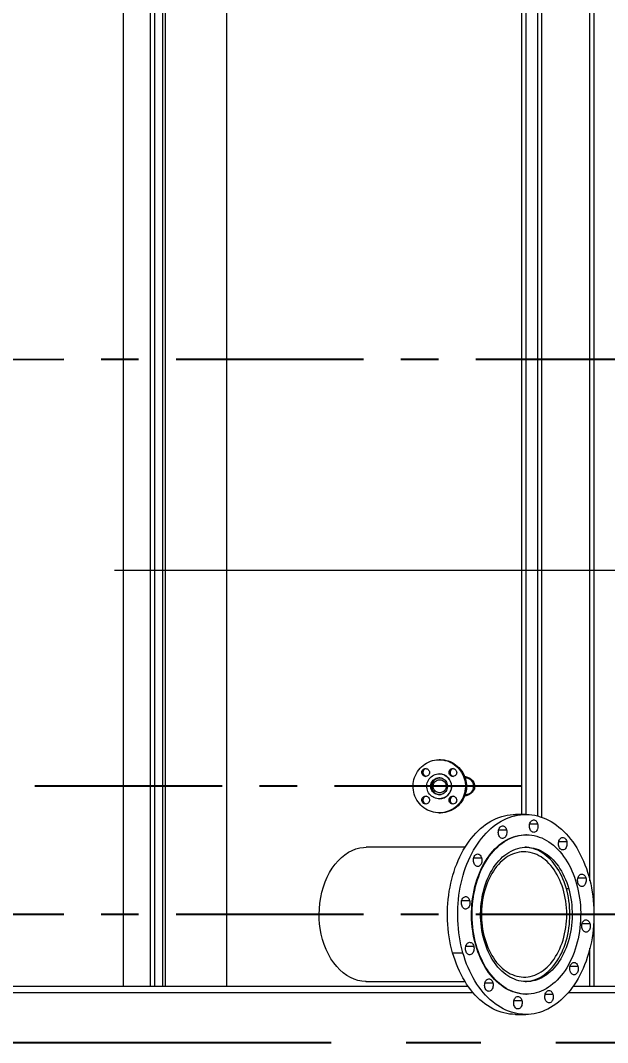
# Model space of a CAD drawing. Header units: inches. Extents: x 0 to 4731, y 0 to 1632.
# Drawn here: x 404.2 to 451.2, y 504.5 to 586.3 of the extents above; entities that cross this region are included whole.
import ezdxf

# ---------------------------------------------------------------- set-up
doc = ezdxf.new("R2010")
doc.units = ezdxf.units.IN
doc.header["$LTSCALE"] = 48
doc.header["$MEASUREMENT"] = 0
doc.linetypes.add('CENTER', pattern=[2, 1.25, -0.25, 0.25, -0.25])
doc.linetypes.add('PHANTOM2', pattern=[1.25, 0.625, -0.125, 0.125, -0.125, 0.125, -0.125])
for name, color, linetype, lineweight in [('AM_10', 7, 'CENTER', 50), ('AM_11', 92, 'PHANTOM2', 25), ('AM_7', 142, 'CENTER', 25), ('Equipment-AM_0', 7, 'Continuous', 50), ('Equipment-AM_5', 92, 'Continuous', 25), ('Equipment-AM_7', 142, 'CENTER', 25)]:
    doc.layers.add(name, color=color, linetype=linetype, lineweight=lineweight)
doc.styles.get("Standard").update_dxf_attribs({"font": 'ROMANS.SHX', "width": 0.7})
doc.dimstyles.new('VALMET_ANSI$0', dxfattribs={"dimscale": 48, "dimtxt": 0.12, "dimasz": 0.12, "dimexe": 0.1, "dimexo": 0.05, "dimgap": 0.06, "dimtad": 1, "dimtoh": 1, "dimdec": 5, "dimzin": 7, "dimdsep": 46, "dimlunit": 4, "dimtxsty": 'Standard', "dimcen": 0, "dimclrd": 256, "dimclre": 256, "dimclrt": 140, "dimadec": 0, "dimazin": 2, "dimtp": 0.1, "dimtm": 0.1, "dimtfac": 0.71, "dimtdec": 5, "dimtofl": 0, "dimtmove": 0, "dimatfit": 3, "dimfxl": 1, "dimfrac": 2, "dimtolj": 1, "dimtzin": 7, "dimlwd": -1, "dimlwe": -1, "dimarcsym": 1})

# ---------------------------------------------------------------- blocks, each defined once
blk = doc.blocks.new('*D668')
at = {"layer": 'Defpoints', "color": 0, "transparency": 16777216}
for p in [(387.33, 615.53), (554.558, 508.53), (602.928, 508.53)]:
    blk.add_point(p, dxfattribs=at)
at = {"layer": 'Equipment-AM_5', "linetype": 'ByBlock', "transparency": 16777216}
for p, q in [((389.73, 615.53), (607.728, 615.53)), ((602.928, 609.77), (602.928, 514.29)), ((556.958, 508.53), (607.728, 508.53))]:
    blk.add_line(p, q, dxfattribs=at)
at = {"layer": 'Equipment-AM_5', "transparency": 16777216}
for points in [[(601.968, 609.77), (603.888, 609.77), (602.928, 615.53)], [(601.968, 514.29), (603.888, 514.29), (602.928, 508.53)]]:
    blk.add_solid(points, dxfattribs=at)
at = {"layer": 'Equipment-AM_5', "color": 140, "transparency": 16777216, "insert": (596.619, 560.369), "char_height": 5.76, "attachment_point": 5, "rotation": 90}
blk.add_mtext('\\A1;8\'-11"', dxfattribs=at)

msp = doc.modelspace()

# ---------------------------------------------------------------- linework, layer by layer
at = {"layer": 'AM_10', "lineweight": 18}
msp.add_line((567.77473, 542.30032), (176.417052, 542.30032), dxfattribs=at)
at = {"layer": 'AM_11'}
msp.add_line((399.104193, 504.530171), (476.104193, 504.530171), dxfattribs=at)
at = {"layer": 'AM_7', "ltscale": 0.25}
msp.add_line((444.38124, 525.030171), (162.048973, 525.030171), dxfattribs=at)
at = {"layer": 'Equipment-AM_0', "lineweight": 18}
for p, q in [((412.49491, 509.030171), (412.49491, 652.530171)), ((414.64928, 509.030171), (414.64928, 652.530171)), ((414.997462, 509.030171), (414.997462, 652.530171)), ((415.632374, 509.030171), (415.632374, 652.530171)), ((415.841729, 509.030171), (415.841729, 652.530171)), ((420.773024, 509.030171), (420.773024, 652.530171)), ((444.38124, 522.780171), (444.38124, 652.530171)), ((444.721997, 522.780059), (444.721997, 652.530171)), ((445.664505, 522.652247), (445.664505, 652.530171)), ((445.987492, 522.551577), (445.987492, 652.530171)), ((449.828682, 517.471348), (449.828682, 652.530171)), ((450.169439, 509.030171), (450.169439, 652.530171)), ((437.850444, 527.155171), (437.76362, 527.155171)), ((437.76362, 526.030171), (437.752767, 526.030171)), ((437.923607, 525.687671), (437.796179, 525.687671)), ((439.879957, 525.687671), (439.840467, 525.687671)), ((437.796179, 524.372671), (437.923607, 524.372671)), ((439.840467, 524.372671), (439.879957, 524.372671)), ((437.752767, 524.030171), (437.76362, 524.030171)), ((437.76362, 522.905171), (437.850444, 522.905171)), ((444.693183, 522.780171), (443.87006, 522.780171)), ((445.010388, 522.036107), (445.640061, 522.036107)), ((442.51793, 521.553257), (443.147603, 521.553257)), ((444.738912, 521.155171), (444.693183, 521.155171)), ((439.830981, 520.155171), (431.903957, 520.155171)), ((447.333491, 520.626054), (447.963164, 520.626054)), ((440.52397, 519.306883), (441.153642, 519.306883)), ((448.864765, 517.700919), (449.494438, 517.700919)), ((448.123403, 516.839059), (447.940487, 516.839059)), ((439.562786, 515.898899), (440.192459, 515.898899)), ((449.193907, 514.044492), (449.823579, 514.044492)), ((439.891928, 512.242471), (440.5216, 512.242471)), ((440.679019, 512.338233), (440.724748, 512.338233)), ((449.828682, 509.030171), (449.828682, 512.088994)), ((438.832678, 511.715779), (439.6558, 511.715779)), ((448.232723, 510.636507), (448.862396, 510.636507)), ((431.887086, 509.405171), (439.830981, 509.405171)), ((344.354193, 509.030171), (440.078539, 509.030171)), ((441.423202, 509.317337), (442.052874, 509.317337)), ((448.484703, 509.030171), (471.104193, 509.030171)), ((399.104193, 508.530171), (440.465999, 508.530171)), ((443.746304, 507.907283), (444.375977, 507.907283)), ((444.693183, 508.405171), (444.738912, 508.405171)), ((446.238762, 508.390133), (446.868435, 508.390133)), ((448.097243, 508.530171), (476.104193, 508.530171)), ((443.87006, 506.780171), (444.693183, 506.780171))]:
    msp.add_line(p, q, dxfattribs=at)
at = {"layer": 'Equipment-AM_0', "lineweight": 18, "flags": 128}
for points in [[(436.283846, 523.527569), (436.169572, 523.65335), (436.065636, 523.788061), (435.972712, 523.930828), (435.891403, 524.080724), (435.822236, 524.236778), (435.76566, 524.397977), (435.722041, 524.563276), (435.691662, 524.731603), (435.674721, 524.901866), (435.671328, 525.072962), (435.681503, 525.24378), (435.705182, 525.413213), (435.742211, 525.580161), (435.792349, 525.743543), (435.855272, 525.902298), (435.930571, 526.055397), (436.017758, 526.201847), (436.116268, 526.340698), (436.225461, 526.47105), (436.34463, 526.592058), (436.473002, 526.702936), (436.609744, 526.802965), (436.753969, 526.891497), (436.904742, 526.967958), (437.061085, 527.031851), (437.221985, 527.082763), (437.386397, 527.120363), (437.553256, 527.144407), (437.721479, 527.15474), (437.889975, 527.151294), (438.057652, 527.134091), (438.223421, 527.103244), (438.386209, 527.058953), (438.544959, 527.001503), (438.698642, 526.931269), (438.846261, 526.848706), (438.986859, 526.754349), (439.119523, 526.648809), (439.243394, 526.532773), (439.357668, 526.406991), (439.461604, 526.27228), (439.554527, 526.129514), (439.635836, 525.979617), (439.705003, 525.823564), (439.76158, 525.662365), (439.805199, 525.497066), (439.835577, 525.328738), (439.852518, 525.158475), (439.855912, 524.987379), (439.845736, 524.816561), (439.822057, 524.647129), (439.785029, 524.48018), (439.73489, 524.316799), (439.671968, 524.158043), (439.596668, 524.004944), (439.509481, 523.858494), (439.410972, 523.719643), (439.301778, 523.589291), (439.182609, 523.468284), (439.054237, 523.357406), (438.917496, 523.257376), (438.773271, 523.168844), (438.622497, 523.092384), (438.466154, 523.02849), (438.305255, 522.977578), (438.140842, 522.939978), (437.973984, 522.915934), (437.805761, 522.905602), (437.637265, 522.909048), (437.469588, 522.92625), (437.303818, 522.957097), (437.14103, 523.001389), (436.98228, 523.058838), (436.828597, 523.129072), (436.680978, 523.211635), (436.540381, 523.305993), (436.407717, 523.411532), (436.283846, 523.527569)], [(437.850444, 527.155171), (437.976799, 527.151294), (438.144476, 527.134091), (438.310246, 527.103244), (438.473033, 527.058953), (438.631784, 527.001503), (438.785466, 526.931269), (438.933085, 526.848706), (439.073683, 526.754349), (439.206347, 526.648809), (439.330218, 526.532773), (439.444492, 526.406991), (439.548428, 526.27228), (439.641351, 526.129514), (439.72266, 525.979617), (439.791828, 525.823564), (439.848404, 525.662365), (439.892023, 525.497066), (439.922401, 525.328738), (439.939342, 525.158475), (439.942736, 524.987379), (439.93256, 524.816561), (439.908881, 524.647129), (439.871853, 524.48018), (439.821714, 524.316799), (439.758792, 524.158043), (439.683493, 524.004944), (439.596305, 523.858494), (439.497796, 523.719643), (439.388602, 523.589291), (439.269433, 523.468284), (439.141062, 523.357406), (439.00432, 523.257376), (438.860095, 523.168844), (438.709321, 523.092384), (438.552978, 523.02849), (438.392079, 522.977578), (438.227667, 522.939978), (438.060808, 522.915934), (437.892585, 522.905602), (437.850444, 522.905171)], [(436.457937, 525.914054), (436.416244, 525.966723), (436.386676, 526.027261), (436.370615, 526.092838), (436.368813, 526.160387), (436.381354, 526.226751), (436.407651, 526.288826), (436.446475, 526.343709), (436.49601, 526.388834), (436.55394, 526.422092), (436.617556, 526.441926), (436.683884, 526.44741), (436.749823, 526.438288), (436.812289, 526.414985), (436.868361, 526.378592), (436.915417, 526.330809), (436.951257, 526.273872), (436.974206, 526.210443), (436.98319, 526.143487), (436.977789, 526.076136), (436.958256, 526.011538), (436.925504, 525.952714), (436.881064, 525.902415), (436.827015, 525.862993), (436.765883, 525.83629), (436.700527, 525.823556), (436.634004, 525.825386), (436.569423, 525.841694), (436.509805, 525.871718), (436.457937, 525.914054)], [(437.056403, 524.323064), (436.978929, 524.411659), (436.912319, 524.508936), (436.857506, 524.613531), (436.815261, 524.723974), (436.786177, 524.838715), (436.770661, 524.956144), (436.768932, 525.074613), (436.781014, 525.192457), (436.806737, 525.308023), (436.84574, 525.419689), (436.897476, 525.525887), (436.961219, 525.625126), (437.036073, 525.716013), (437.120988, 525.797272), (437.214771, 525.867763), (437.316107, 525.926497), (437.423573, 525.972647), (437.535659, 526.005567), (437.650794, 526.024795), (437.76736, 526.030061), (437.883721, 526.02129), (437.998244, 525.998606), (438.109321, 525.962328), (438.215392, 525.912964), (438.31497, 525.851207), (438.406655, 525.777925), (438.489161, 525.694146), (438.56133, 525.601046), (438.622148, 525.499933), (438.670762, 525.392225), (438.70649, 525.279435), (438.728829, 525.163145), (438.737466, 525.044989), (438.732281, 524.926625), (438.713345, 524.809714), (438.680925, 524.695898), (438.635475, 524.586775), (438.577635, 524.483876), (438.508215, 524.388645), (438.42819, 524.302421), (438.338683, 524.226412), (438.240952, 524.161686), (438.136367, 524.109152), (438.026398, 524.069547), (437.912587, 524.043427), (437.796533, 524.031159), (437.679865, 524.032914), (437.56422, 524.048669), (437.451222, 524.078202), (437.342456, 524.121099), (437.239451, 524.176757), (437.143651, 524.244395), (437.056403, 524.323064)], [(438.634075, 525.914054), (438.592382, 525.966723), (438.562814, 526.027261), (438.546754, 526.092838), (438.544952, 526.160387), (438.557492, 526.226751), (438.583789, 526.288826), (438.622613, 526.343709), (438.672148, 526.388834), (438.730078, 526.422092), (438.793694, 526.441926), (438.860023, 526.44741), (438.925961, 526.438288), (438.988427, 526.414985), (439.044499, 526.378592), (439.091555, 526.330809), (439.127396, 526.273872), (439.150344, 526.210443), (439.159328, 526.143487), (439.153928, 526.076136), (439.134394, 526.011538), (439.101642, 525.952714), (439.057202, 525.902415), (439.003153, 525.862993), (438.942021, 525.83629), (438.876666, 525.823556), (438.810142, 525.825386), (438.745562, 525.841694), (438.685943, 525.871718), (438.634075, 525.914054)], [(439.788749, 525.829914), (439.852182, 525.8187), (440.033572, 525.759461), (440.20908, 525.669359), (440.335138, 525.577423), (440.451652, 525.457028), (440.536691, 525.325563), (440.571095, 525.245814), (440.596129, 525.157061), (440.60914, 525.030171)], [(437.279239, 524.549338), (437.216669, 524.622662), (437.165012, 524.704281), (437.12532, 524.792535), (437.098402, 524.885626), (437.084804, 524.98166), (437.084804, 525.078681), (437.098402, 525.174715), (437.12532, 525.267806), (437.165012, 525.35606), (437.216669, 525.437679), (437.279239, 525.511003), (437.351449, 525.574539), (437.431828, 525.626992), (437.518741, 525.667296), (437.610418, 525.694631), (437.704993, 525.708438), (437.80054, 525.708438), (437.895115, 525.694631), (437.986792, 525.667296), (438.073705, 525.626992), (438.154085, 525.574539), (438.226294, 525.511003), (438.288865, 525.437679), (438.340521, 525.35606), (438.380213, 525.267806), (438.407132, 525.174715), (438.42073, 525.078681), (438.42073, 524.98166), (438.407132, 524.885626), (438.380213, 524.792535), (438.340521, 524.704281), (438.288865, 524.622662), (438.226294, 524.549338), (438.154085, 524.485803), (438.073705, 524.433349), (437.986792, 524.393045), (437.895115, 524.365711), (437.80054, 524.351903), (437.704993, 524.351903), (437.610418, 524.365711), (437.518741, 524.393045), (437.431828, 524.433349), (437.351449, 524.485803), (437.279239, 524.549338)], [(437.279647, 525.030171), (437.286692, 525.116501), (437.307634, 525.200476), (437.341903, 525.279805), (437.388563, 525.352325), (437.446341, 525.416058), (437.513663, 525.469265), (437.58869, 525.510494), (437.669378, 525.538621), (437.753524, 525.552879), (437.838834, 525.552879), (437.92298, 525.538621), (438.003667, 525.510494), (438.078695, 525.469265), (438.146016, 525.416058), (438.203795, 525.352325), (438.250455, 525.279805), (438.284723, 525.200476), (438.305666, 525.116501), (438.31271, 525.030171), (438.305666, 524.943841), (438.284723, 524.859866), (438.250455, 524.780536), (438.203795, 524.708016), (438.146016, 524.644283), (438.078695, 524.591077), (438.003667, 524.549848), (437.92298, 524.52172), (437.838834, 524.507462), (437.753524, 524.507462), (437.669378, 524.52172), (437.58869, 524.549848), (437.513663, 524.591077), (437.446341, 524.644283), (437.388563, 524.708016), (437.341903, 524.780536), (437.307634, 524.859866), (437.286692, 524.943841), (437.279647, 525.030171)], [(437.812458, 525.707464), (437.729801, 525.694631), (437.642077, 525.668779)], [(440.60914, 525.030171), (440.594858, 524.897265), (440.573499, 524.8213), (440.545116, 524.751944), (440.489366, 524.654458), (440.425307, 524.571931), (440.285985, 524.443317), (440.136289, 524.349298), (439.926436, 524.262187), (439.784208, 524.230375)], [(436.457937, 523.704345), (436.416244, 523.757014), (436.386676, 523.817552), (436.370615, 523.883129), (436.368813, 523.950678), (436.381354, 524.017042), (436.407651, 524.079117), (436.446475, 524.134), (436.49601, 524.179125), (436.55394, 524.212383), (436.617556, 524.232217), (436.683884, 524.237702), (436.749823, 524.228579), (436.812289, 524.205276), (436.868361, 524.168883), (436.915417, 524.121101), (436.951257, 524.064164), (436.974206, 524.000734), (436.98319, 523.933779), (436.977789, 523.866427), (436.958256, 523.801829), (436.925504, 523.743006), (436.881064, 523.692706), (436.827015, 523.653284), (436.765883, 523.626581), (436.700527, 523.613847), (436.634004, 523.615677), (436.569423, 523.631985), (436.509805, 523.662009), (436.457937, 523.704345)], [(437.642076, 524.391562), (437.729801, 524.365711), (437.812458, 524.352877)], [(438.634075, 523.704345), (438.592382, 523.757014), (438.562814, 523.817552), (438.546754, 523.883129), (438.544952, 523.950678), (438.557492, 524.017042), (438.583789, 524.079117), (438.622613, 524.134), (438.672148, 524.179125), (438.730078, 524.212383), (438.793694, 524.232217), (438.860023, 524.237702), (438.925961, 524.228579), (438.988427, 524.205276), (439.044499, 524.168883), (439.091555, 524.121101), (439.127396, 524.064164), (439.150344, 524.000734), (439.159328, 523.933779), (439.153928, 523.866427), (439.134394, 523.801829), (439.101642, 523.743006), (439.057202, 523.692706), (439.003153, 523.653284), (438.942021, 523.626581), (438.876666, 523.613847), (438.810142, 523.615677), (438.745562, 523.631985), (438.685943, 523.662009), (438.634075, 523.704345)], [(438.832678, 511.715779), (438.749623, 512.02792), (438.675551, 512.34489), (438.610592, 512.666133), (438.55486, 512.991084), (438.508452, 513.319174), (438.471451, 513.649827), (438.443921, 513.982463), (438.425909, 514.316498), (438.417449, 514.651347), (438.418555, 514.986422), (438.429224, 515.321134), (438.449439, 515.654898), (438.479163, 515.987128), (438.518344, 516.31724), (438.566914, 516.644655), (438.624788, 516.9688), (438.691864, 517.289104), (438.768024, 517.605008), (438.853135, 517.915955), (438.947047, 518.221402), (439.049596, 518.520811), (439.160601, 518.813658), (439.279869, 519.099429), (439.407189, 519.377622), (439.542339, 519.64775), (439.685081, 519.909339), (439.835164, 520.161929), (439.992327, 520.405078), (440.156292, 520.638358), (440.326773, 520.861362), (440.503469, 521.073697), (440.686072, 521.274991), (440.874261, 521.464891), (441.067705, 521.643064), (441.266065, 521.809196), (441.468994, 521.962998), (441.676135, 522.104198), (441.887125, 522.23255), (442.101594, 522.347827), (442.319165, 522.449829), (442.539457, 522.538375), (442.762083, 522.613311), (442.986653, 522.674504), (443.212773, 522.721848), (443.440046, 522.75526), (443.668073, 522.774681), (443.87006, 522.780171)], [(439.6558, 511.715779), (439.572745, 512.02792), (439.498673, 512.34489), (439.433715, 512.666133), (439.377982, 512.991084), (439.331575, 513.319174), (439.294574, 513.649827), (439.267043, 513.982463), (439.249032, 514.316498), (439.240572, 514.651347), (439.241678, 514.986422), (439.252347, 515.321134), (439.272561, 515.654898), (439.302285, 515.987128), (439.341467, 516.31724), (439.390037, 516.644655), (439.447911, 516.9688), (439.514987, 517.289104), (439.591147, 517.605008), (439.676258, 517.915955), (439.77017, 518.221402), (439.872718, 518.520811), (439.983724, 518.813658), (440.102992, 519.099429), (440.230312, 519.377622), (440.365461, 519.64775), (440.508203, 519.909339), (440.658287, 520.161929), (440.81545, 520.405078), (440.979415, 520.638358), (441.149895, 520.861362), (441.326592, 521.073697), (441.509195, 521.274991), (441.697383, 521.464891), (441.890828, 521.643064), (442.089188, 521.809196), (442.292117, 521.962998), (442.499258, 522.104198), (442.710248, 522.23255), (442.924716, 522.347827), (443.142288, 522.449829), (443.36258, 522.538375), (443.585206, 522.613311), (443.809776, 522.674504), (444.035896, 522.721848), (444.263169, 522.75526), (444.491196, 522.774681), (444.719578, 522.780077), (444.947913, 522.771438), (445.175802, 522.74878), (445.402844, 522.712142), (445.628641, 522.661589), (445.852796, 522.597209), (446.074918, 522.519115), (446.294615, 522.427445), (446.511503, 522.322359), (446.725201, 522.204041), (446.935334, 522.072699), (447.141534, 521.928564), (447.343438, 521.771888), (447.540693, 521.602946), (447.732952, 521.422034), (447.919879, 521.229471), (448.101145, 521.025593), (448.276432, 520.810758), (448.445433, 520.585344), (448.607851, 520.349746), (448.763402, 520.104377), (448.911812, 519.849667), (449.052821, 519.586064), (449.186182, 519.314029), (449.31166, 519.034041), (449.429037, 518.74659), (449.538104, 518.45218), (449.638673, 518.151328), (449.730565, 517.844563)], [(442.51793, 521.170208), (442.500043, 521.25332), (442.492265, 521.339725), (442.494833, 521.4268), (442.507669, 521.511897), (442.530383, 521.592432), (442.562284, 521.665957), (442.602404, 521.730238), (442.649524, 521.783322), (442.702211, 521.823597), (442.758866, 521.849838), (442.817765, 521.861248), (442.877121, 521.857481), (442.935128, 521.838651), (442.990026, 521.80533), (443.040145, 521.75853), (443.083964, 521.699674), (443.120149, 521.630549), (443.147603, 521.553257)], [(445.010388, 521.653058), (444.992501, 521.73617), (444.984723, 521.822575), (444.987291, 521.90965), (445.000126, 521.994747), (445.02284, 522.075282), (445.054742, 522.148807), (445.094862, 522.213088), (445.141982, 522.266172), (445.194669, 522.306447), (445.251323, 522.332688), (445.310223, 522.344098), (445.369578, 522.340331), (445.427586, 522.321501), (445.482484, 522.28818), (445.532603, 522.24138), (445.576421, 522.182524), (445.612607, 522.113399), (445.640061, 522.036107)], [(445.640061, 522.036107), (445.657949, 521.952996), (445.665727, 521.86659), (445.663159, 521.779516), (445.650323, 521.694419), (445.627609, 521.613884), (445.595707, 521.540359), (445.555587, 521.476078), (445.508467, 521.422993), (445.45578, 521.382719), (445.399126, 521.356478), (445.340226, 521.345067), (445.280871, 521.348835), (445.222863, 521.367665), (445.167965, 521.400986), (445.117846, 521.447786), (445.074028, 521.506642), (445.037842, 521.575766), (445.010388, 521.653058)], [(440.679019, 512.338233), (440.605408, 512.616937), (440.540783, 512.900396), (440.485286, 513.187987), (440.439039, 513.479078), (440.402143, 513.773029), (440.37468, 514.069195), (440.35671, 514.366923), (440.348272, 514.665559), (440.349386, 514.964447), (440.360048, 515.262931), (440.380236, 515.560353), (440.409904, 515.85606), (440.448987, 516.149402), (440.497401, 516.439734), (440.555037, 516.726418), (440.62177, 517.008824), (440.697453, 517.28633), (440.78192, 517.558328), (440.874984, 517.824219), (440.976442, 518.083418), (441.086069, 518.335356), (441.203626, 518.579479), (441.328854, 518.81525), (441.461477, 519.042151), (441.601205, 519.259683), (441.747729, 519.467369), (441.900727, 519.664751), (442.059865, 519.851396), (442.224791, 520.026892), (442.395142, 520.190856), (442.570546, 520.342926), (442.750615, 520.482767), (442.934955, 520.610073), (443.12316, 520.724564), (443.314816, 520.825987), (443.509502, 520.914121), (443.706789, 520.988771), (443.906246, 521.049773), (444.107432, 521.096992), (444.309905, 521.130327), (444.513221, 521.149702), (444.693183, 521.155171)], [(440.724748, 512.338233), (440.651137, 512.616937), (440.586512, 512.900396), (440.531015, 513.187987), (440.484768, 513.479078), (440.447872, 513.773029), (440.420409, 514.069195), (440.402439, 514.366923), (440.394002, 514.665559), (440.395115, 514.964447), (440.405777, 515.262931), (440.425965, 515.560353), (440.455633, 515.85606), (440.494716, 516.149402), (440.54313, 516.439734), (440.600766, 516.726418), (440.667499, 517.008824), (440.743182, 517.28633), (440.827649, 517.558328), (440.920713, 517.824219), (441.022171, 518.083418), (441.131798, 518.335356), (441.249355, 518.579479), (441.374583, 518.81525), (441.507206, 519.042151), (441.646934, 519.259683), (441.793458, 519.467369), (441.946456, 519.664751), (442.105594, 519.851396), (442.27052, 520.026892), (442.440871, 520.190856), (442.616275, 520.342926), (442.796345, 520.482767), (442.980684, 520.610073), (443.168889, 520.724564), (443.360545, 520.825987), (443.555231, 520.914121), (443.752519, 520.988771), (443.951975, 521.049773), (444.153161, 521.096992), (444.355634, 521.130327), (444.558951, 521.149702), (444.762662, 521.155075), (444.966322, 521.146436), (445.169481, 521.123801), (445.371695, 521.087222), (445.572517, 521.036779), (445.771506, 520.972583), (445.968226, 520.894774), (446.162244, 520.803524), (446.353133, 520.699033), (446.540473, 520.581531), (446.723853, 520.451277), (446.90287, 520.308556), (447.07713, 520.153683), (447.24625, 519.986998), (447.409858, 519.808867), (447.567595, 519.619681), (447.719114, 519.419858), (447.864082, 519.209835), (448.00218, 518.990075), (448.133105, 518.761061), (448.256568, 518.523296), (448.372299, 518.277302), (448.480043, 518.023622), (448.579563, 517.762811), (448.670641, 517.495444), (448.753076, 517.222108)], [(443.147603, 521.553257), (443.165491, 521.470146), (443.173269, 521.38374), (443.170701, 521.296666), (443.157865, 521.211569), (443.135151, 521.131034), (443.103249, 521.057509), (443.063129, 520.993228), (443.01601, 520.940143), (442.963322, 520.899869), (442.906668, 520.873628), (442.847768, 520.862217), (442.788413, 520.865985), (442.730405, 520.884815), (442.675508, 520.918136), (442.625388, 520.964936), (442.58157, 521.023792), (442.545384, 521.092916), (442.51793, 521.170208)], [(447.333491, 520.243005), (447.315603, 520.326116), (447.307825, 520.412522), (447.310393, 520.499596), (447.323229, 520.584693), (447.345943, 520.665228), (447.377845, 520.738753), (447.417965, 520.803034), (447.465084, 520.856119), (447.517772, 520.896393), (447.574426, 520.922634), (447.633326, 520.934045), (447.692681, 520.930277), (447.750689, 520.911447), (447.805586, 520.878126), (447.855706, 520.831326), (447.899524, 520.77247), (447.93571, 520.703346), (447.963164, 520.626054)], [(428.151889, 514.780171), (428.1657, 515.231877), (428.206714, 515.681959), (428.274302, 516.125682), (428.367837, 516.558315), (428.487214, 516.978136), (428.631569, 517.383812), (428.799118, 517.771154), (428.98808, 518.135974), (429.198021, 518.476885), (429.427664, 518.792722), (429.674338, 519.080295), (429.935371, 519.336414), (430.209953, 519.55985), (430.496705, 519.75008), (430.792431, 519.90527), (431.093936, 520.023584), (431.399885, 520.104094), (431.709287, 520.147057), (431.903823, 520.1503)], [(441.35442, 512.721282), (441.28768, 512.9754), (441.229798, 513.23415), (441.180925, 513.496869), (441.141184, 513.762883), (441.110679, 514.031507), (441.089488, 514.302054), (441.077665, 514.573827), (441.07524, 514.846131), (441.082219, 515.118265), (441.098586, 515.389531), (441.124297, 515.659233), (441.159286, 515.926679), (441.203465, 516.191181), (441.256719, 516.452062), (441.318911, 516.70865), (441.389883, 516.960288), (441.469452, 517.20633), (441.557413, 517.446144), (441.653541, 517.679115), (441.75759, 517.904644), (441.869291, 518.122152), (441.988358, 518.331082), (442.114487, 518.530897), (442.247352, 518.721083), (442.386612, 518.901153), (442.531912, 519.070645), (442.682876, 519.229123), (442.839118, 519.376181), (443.000238, 519.511441), (443.16582, 519.634555), (443.33544, 519.745209), (443.508663, 519.843117), (443.685044, 519.928029), (443.86413, 519.999726), (444.045462, 520.058025), (444.228574, 520.102776), (444.412996, 520.133864), (444.598255, 520.151209), (444.783874, 520.154766), (444.969379, 520.144527), (445.154291, 520.120518), (445.338138, 520.0828), (445.520446, 520.03147), (445.700748, 519.96666), (445.878581, 519.888537), (446.053488, 519.797301), (446.225021, 519.693185), (446.392739, 519.576458), (446.556212, 519.447419), (446.71502, 519.306399), (446.868755, 519.153761), (447.017023, 518.989896), (447.159443, 518.815224), (447.295649, 518.630194), (447.425292, 518.435282), (447.54804, 518.230986), (447.663576, 518.017833), (447.771605, 517.796368), (447.871849, 517.567161), (447.964051, 517.3308), (448.047974, 517.087892), (448.123403, 516.839059)], [(448.219943, 514.780171), (448.215241, 515.05241), (448.201145, 515.32395), (448.177692, 515.594095), (448.144942, 515.86215), (448.102979, 516.127428), (448.051912, 516.389247), (447.99187, 516.646936), (447.923009, 516.899833), (447.845504, 517.147289), (447.759556, 517.388669), (447.665384, 517.623352), (447.56323, 517.850737), (447.453356, 518.07024), (447.336046, 518.281298), (447.211598, 518.483368), (447.080334, 518.675932), (446.94259, 518.858496), (446.79872, 519.03059), (446.649092, 519.191774), (446.494092, 519.341634), (446.334117, 519.479784), (446.169577, 519.60587), (446.000895, 519.719569), (445.828504, 519.820588), (445.652846, 519.908669), (445.474373, 519.983585), (445.293543, 520.045144), (445.110819, 520.093188), (444.926671, 520.127593), (444.741571, 520.148272), (444.647454, 520.153496)], [(447.963164, 520.626054), (447.981051, 520.542942), (447.988829, 520.456537), (447.986261, 520.369462), (447.973425, 520.284365), (447.950711, 520.20383), (447.91881, 520.130306), (447.87869, 520.066024), (447.83157, 520.01294), (447.778883, 519.972665), (447.722228, 519.946424), (447.663329, 519.935014), (447.603973, 519.938781), (447.545966, 519.957611), (447.491068, 519.990932), (447.440949, 520.037732), (447.39713, 520.096588), (447.360945, 520.165713), (447.333491, 520.243005)], [(440.52397, 518.923834), (440.506082, 519.006946), (440.498304, 519.093351), (440.500872, 519.180426), (440.513708, 519.265523), (440.536422, 519.346057), (440.568323, 519.419582), (440.608444, 519.483864), (440.655563, 519.536948), (440.70825, 519.577223), (440.764905, 519.603464), (440.823804, 519.614874), (440.88316, 519.611107), (440.941168, 519.592277), (440.996065, 519.558955), (441.046185, 519.512156), (441.090003, 519.4533), (441.126189, 519.384175), (441.153642, 519.306883)], [(441.153642, 519.306883), (441.17153, 519.223772), (441.179308, 519.137366), (441.17674, 519.050292), (441.163904, 518.965194), (441.14119, 518.88466), (441.109289, 518.811135), (441.069168, 518.746854), (441.022049, 518.693769), (440.969361, 518.653495), (440.912707, 518.627253), (440.853808, 518.615843), (440.794452, 518.61961), (440.736444, 518.638441), (440.681547, 518.671762), (440.631427, 518.718562), (440.587609, 518.777418), (440.551423, 518.846542), (440.52397, 518.923834)], [(447.971136, 514.780171), (447.966376, 515.044575), (447.952112, 515.308243), (447.928381, 515.570438), (447.895252, 515.830432), (447.852815, 516.087497), (447.801189, 516.340919), (447.740519, 516.589991), (447.670972, 516.834019), (447.592744, 517.072322), (447.506052, 517.304237), (447.411137, 517.529117), (447.308265, 517.746334), (447.197721, 517.955285), (447.079814, 518.155386), (446.954874, 518.346079), (446.823247, 518.526834), (446.685301, 518.697146), (446.54142, 518.856541), (446.392005, 519.004575), (446.237473, 519.140834), (446.078254, 519.264939), (445.914793, 519.376544), (445.747545, 519.475338), (445.576975, 519.561047), (445.40356, 519.633429), (445.227782, 519.692286), (445.050132, 519.737451), (444.871105, 519.768799), (444.691199, 519.786243), (444.510917, 519.789734), (444.33076, 519.779263), (444.151231, 519.754858), (443.972831, 519.716588), (443.796055, 519.66456), (443.621398, 519.598917), (443.449346, 519.519844), (443.280378, 519.427561), (443.114965, 519.322324), (442.953569, 519.204428), (442.796639, 519.0742), (442.644613, 518.932005), (442.497914, 518.778237), (442.356951, 518.613326), (442.222117, 518.437731), (442.093789, 518.251942), (441.972323, 518.056477), (441.858058, 517.85188), (441.751313, 517.638722), (441.652385, 517.417596), (441.56155, 517.189119), (441.479061, 516.953928), (441.405147, 516.712679), (441.340016, 516.466043), (441.283849, 516.214708), (441.236801, 515.959375), (441.199005, 515.700756), (441.170565, 515.43957), (441.151561, 515.176547), (441.142045, 514.912419), (441.142045, 514.647922), (441.151561, 514.383794), (441.170565, 514.120771), (441.199005, 513.859586), (441.236801, 513.600966), (441.283849, 513.345633), (441.340016, 513.094298), (441.405147, 512.847663), (441.479061, 512.606413), (441.56155, 512.371222), (441.652385, 512.142746), (441.751313, 511.92162), (441.858058, 511.708461), (441.972323, 511.503864), (442.093789, 511.308399), (442.222117, 511.12261), (442.356951, 510.947015), (442.497914, 510.782104), (442.644613, 510.628337), (442.796639, 510.486141), (442.953569, 510.355913), (443.114965, 510.238017), (443.280378, 510.132781), (443.449346, 510.040497), (443.621398, 509.961424), (443.796055, 509.895782), (443.972831, 509.843753), (444.151231, 509.805483), (444.33076, 509.781078), (444.510917, 509.770607), (444.691199, 509.774098), (444.871105, 509.791542), (445.050132, 509.822891), (445.227782, 509.868056), (445.40356, 509.926912), (445.576975, 509.999295), (445.747545, 510.085003), (445.914793, 510.183797), (446.078254, 510.295403), (446.237473, 510.419508), (446.392005, 510.555767), (446.54142, 510.7038), (446.685301, 510.863195), (446.823247, 511.033507), (446.954874, 511.214262), (447.079814, 511.404956), (447.197721, 511.605056), (447.308265, 511.814007), (447.411137, 512.031225), (447.506052, 512.256104), (447.592744, 512.488019), (447.670972, 512.726322), (447.740519, 512.97035), (447.801189, 513.219422), (447.852815, 513.472844), (447.895252, 513.72991), (447.928381, 513.989903), (447.952112, 514.252099), (447.966376, 514.515766), (447.971136, 514.780171)], [(449.730565, 517.844563), (449.81362, 517.532421), (449.887692, 517.215451), (449.952651, 516.894209), (450.008383, 516.569257), (450.05479, 516.241168), (450.091792, 515.910515), (450.119322, 515.577879), (450.137333, 515.243843), (450.145793, 514.908995), (450.144688, 514.57392), (450.134018, 514.239207), (450.113804, 513.905443), (450.08408, 513.573214), (450.044898, 513.243102), (449.996328, 512.915686), (449.938454, 512.591542), (449.871378, 512.271237), (449.795218, 511.955334), (449.710108, 511.644386), (449.616195, 511.33894), (449.513647, 511.03953), (449.402641, 510.746683), (449.283374, 510.460913), (449.156053, 510.182719), (449.020904, 509.912591), (448.878162, 509.651003), (448.728078, 509.398413), (448.570916, 509.155264), (448.40695, 508.921983), (448.23647, 508.698979), (448.059773, 508.486644), (447.87717, 508.28535), (447.688982, 508.09545), (447.495538, 507.917278), (447.297177, 507.751145), (447.094248, 507.597343), (446.887107, 507.456143), (446.676117, 507.327791), (446.461649, 507.212514), (446.244078, 507.110513), (446.023786, 507.021966), (445.801159, 506.947031), (445.576589, 506.885837), (445.350469, 506.838493), (445.123196, 506.805081), (444.895169, 506.78566), (444.666787, 506.780264), (444.438452, 506.788903), (444.210563, 506.811561), (443.983521, 506.848199), (443.757725, 506.898752), (443.533569, 506.963132), (443.311447, 507.041226), (443.09175, 507.132896), (442.874862, 507.237983), (442.661164, 507.3563), (442.451031, 507.487642), (442.244832, 507.631778), (442.042927, 507.788454), (441.845672, 507.957396), (441.653413, 508.138307), (441.466486, 508.330871), (441.28522, 508.534749), (441.109933, 508.749583), (440.940932, 508.974997), (440.778514, 509.210595), (440.622963, 509.455965), (440.474553, 509.710674), (440.333544, 509.974278), (440.200183, 510.246312), (440.074705, 510.526301), (439.957329, 510.813752), (439.848261, 511.108161), (439.747693, 511.409013), (439.6558, 511.715779)], [(448.864765, 517.31787), (448.846877, 517.400982), (448.839099, 517.487387), (448.841667, 517.574462), (448.854503, 517.659559), (448.877217, 517.740094), (448.909119, 517.813619), (448.949239, 517.8779), (448.996358, 517.930984), (449.049046, 517.971259), (449.1057, 517.9975), (449.1646, 518.00891), (449.223955, 518.005143), (449.281963, 517.986313), (449.33686, 517.952992), (449.38698, 517.906192), (449.430798, 517.847336), (449.466984, 517.778212), (449.494438, 517.700919)], [(449.494438, 517.700919), (449.512325, 517.617808), (449.520103, 517.531402), (449.517535, 517.444328), (449.504699, 517.359231), (449.481985, 517.278696), (449.450084, 517.205171), (449.409964, 517.14089), (449.362844, 517.087805), (449.310157, 517.047531), (449.253502, 517.02129), (449.194603, 517.009879), (449.135247, 517.013647), (449.07724, 517.032477), (449.022342, 517.065798), (448.972223, 517.112598), (448.928404, 517.171454), (448.892219, 517.240578), (448.864765, 517.31787)], [(448.753076, 517.222108), (448.826686, 516.943404), (448.891311, 516.659945), (448.946808, 516.372354), (448.993056, 516.081263), (449.029951, 515.787312), (449.057414, 515.491147), (449.075384, 515.193419), (449.083822, 514.894782), (449.082708, 514.595894), (449.072046, 514.297411), (449.051859, 513.999989), (449.022191, 513.704282), (448.983107, 513.41094), (448.934694, 513.120607), (448.877057, 512.833923), (448.810324, 512.551518), (448.734641, 512.274011), (448.650174, 512.002013), (448.55711, 511.736123), (448.455653, 511.476923), (448.346025, 511.224986), (448.228468, 510.980863), (448.10324, 510.745092), (447.970617, 510.51819), (447.83089, 510.300658), (447.684366, 510.092972), (447.531367, 509.89559), (447.37223, 509.708946), (447.207304, 509.533449), (447.036952, 509.369485), (446.861548, 509.217416), (446.681479, 509.077574), (446.497139, 508.950268), (446.308934, 508.835778), (446.117278, 508.734354), (445.922593, 508.646221), (445.725305, 508.571571), (445.525849, 508.510569), (445.324663, 508.463349), (445.122189, 508.430015), (444.918873, 508.410639), (444.715161, 508.405266), (444.511501, 508.413906), (444.308342, 508.43654), (444.106129, 508.473119), (443.905307, 508.523562), (443.706317, 508.587759), (443.509597, 508.665568), (443.315579, 508.756818), (443.124691, 508.861308), (442.93735, 508.97881), (442.75397, 509.109064), (442.574953, 509.251785), (442.400693, 509.406658), (442.231573, 509.573344), (442.067965, 509.751475), (441.910228, 509.94066), (441.758709, 510.140484), (441.613741, 510.350506), (441.475643, 510.570266), (441.344718, 510.799281), (441.221255, 511.037046), (441.105524, 511.283039), (440.99778, 511.53672), (440.89826, 511.79753), (440.807182, 512.064897), (440.724748, 512.338233)], [(448.123403, 516.839059), (448.190144, 516.584941), (448.248025, 516.326191), (448.296899, 516.063472), (448.336639, 515.797459), (448.367144, 515.528834), (448.388335, 515.258288), (448.400159, 514.986514), (448.402584, 514.71421), (448.395604, 514.442076), (448.379238, 514.17081), (448.353527, 513.901108), (448.318537, 513.633663), (448.274359, 513.36916), (448.221105, 513.10828), (448.158912, 512.851691), (448.08794, 512.600053), (448.008372, 512.354011), (447.92041, 512.114197), (447.824282, 511.881226), (447.720234, 511.655697), (447.608532, 511.438189), (447.489465, 511.229259), (447.363337, 511.029445), (447.230472, 510.839258), (447.091211, 510.659188), (446.945912, 510.489696), (446.794947, 510.331218), (446.638705, 510.184161), (446.477586, 510.048901), (446.312004, 509.925786), (446.142383, 509.815133), (445.96916, 509.717224), (445.792779, 509.632312), (445.613693, 509.560615), (445.432361, 509.502316), (445.249249, 509.457565), (445.064827, 509.426478), (444.879569, 509.409133), (444.693949, 509.405575), (444.508445, 509.415815), (444.323532, 509.439824), (444.139686, 509.477542), (443.957378, 509.528871), (443.777076, 509.593681), (443.599243, 509.671804), (443.424335, 509.763041), (443.252802, 509.867156), (443.085084, 509.983883), (442.921611, 510.112922), (442.762804, 510.253942), (442.609069, 510.40658), (442.460801, 510.570446), (442.318381, 510.745118), (442.182174, 510.930147), (442.052531, 511.12506), (441.929783, 511.329355), (441.814247, 511.542509), (441.706218, 511.763973), (441.605974, 511.99318), (441.513772, 512.229541), (441.429849, 512.47245), (441.35442, 512.721282)], [(439.562786, 515.51585), (439.544898, 515.598961), (439.53712, 515.685367), (439.539688, 515.772441), (439.552524, 515.857538), (439.575238, 515.938073), (439.60714, 516.011598), (439.64726, 516.075879), (439.694379, 516.128964), (439.747067, 516.169238), (439.803721, 516.195479), (439.862621, 516.20689), (439.921976, 516.203123), (439.979984, 516.184292), (440.034881, 516.150971), (440.085001, 516.104171), (440.128819, 516.045315), (440.165005, 515.976191), (440.192459, 515.898899)], [(440.192459, 515.898899), (440.210346, 515.815787), (440.218124, 515.729382), (440.215556, 515.642307), (440.20272, 515.55721), (440.180006, 515.476676), (440.148105, 515.403151), (440.107985, 515.338869), (440.060865, 515.285785), (440.008178, 515.24551), (439.951524, 515.219269), (439.892624, 515.207859), (439.833268, 515.211626), (439.775261, 515.230456), (439.720363, 515.263778), (439.670244, 515.310577), (439.626425, 515.369433), (439.59024, 515.438558), (439.562786, 515.51585)], [(431.903851, 509.407055), (431.870268, 509.405398), (431.56179, 509.428858), (431.25343, 509.490382), (430.94849, 509.589119), (430.650269, 509.724218), (430.360009, 509.895628), (430.078776, 510.102291), (429.80961, 510.341848), (429.555548, 510.611939), (429.317642, 510.912233), (429.096936, 511.241069), (428.895812, 511.594841), (428.716656, 511.969942), (428.56049, 512.365433), (428.427798, 512.77951), (428.319965, 513.207711), (428.238377, 513.645575), (428.190487, 514.020436), (428.161578, 514.399586), (428.151889, 514.780171)], [(444.647454, 509.406845), (444.741571, 509.412069), (444.926671, 509.432748), (445.110819, 509.467153), (445.293543, 509.515197), (445.474373, 509.576756), (445.652846, 509.651672), (445.828504, 509.739753), (446.000895, 509.840772), (446.169577, 509.954471), (446.334117, 510.080558), (446.494092, 510.218708), (446.649092, 510.368567), (446.79872, 510.529751), (446.94259, 510.701846), (447.080334, 510.884409), (447.211598, 511.076973), (447.336046, 511.279044), (447.453356, 511.490101), (447.56323, 511.709604), (447.665384, 511.936989), (447.759556, 512.171673), (447.845504, 512.413052), (447.923009, 512.660508), (447.99187, 512.913405), (448.051912, 513.171094), (448.102979, 513.432913), (448.144942, 513.698191), (448.177692, 513.966246), (448.201145, 514.236391), (448.215241, 514.507931), (448.219943, 514.780171)], [(449.193907, 513.661443), (449.176019, 513.744554), (449.168241, 513.83096), (449.170809, 513.918034), (449.183645, 514.003131), (449.206359, 514.083666), (449.23826, 514.157191), (449.278381, 514.221472), (449.3255, 514.274556), (449.378187, 514.314831), (449.434842, 514.341072), (449.493741, 514.352483), (449.553097, 514.348715), (449.611105, 514.329885), (449.666002, 514.296564), (449.716122, 514.249764), (449.75994, 514.190908), (449.796126, 514.121784), (449.823579, 514.044492)], [(449.823579, 514.044492), (449.841467, 513.96138), (449.849245, 513.874974), (449.846677, 513.7879), (449.833841, 513.702803), (449.811127, 513.622268), (449.779226, 513.548743), (449.739105, 513.484462), (449.691986, 513.431378), (449.639298, 513.391103), (449.582644, 513.364862), (449.523745, 513.353452), (449.464389, 513.357219), (449.406381, 513.376049), (449.351484, 513.40937), (449.301364, 513.45617), (449.257546, 513.515026), (449.22136, 513.58415), (449.193907, 513.661443)], [(439.891928, 511.859422), (439.87404, 511.942534), (439.866262, 512.028939), (439.86883, 512.116013), (439.881666, 512.201111), (439.90438, 512.281645), (439.936281, 512.35517), (439.976402, 512.419451), (440.023521, 512.472536), (440.076209, 512.512811), (440.132863, 512.539052), (440.191762, 512.550462), (440.251118, 512.546695), (440.309126, 512.527864), (440.364023, 512.494543), (440.414143, 512.447744), (440.457961, 512.388887), (440.494147, 512.319763), (440.5216, 512.242471)], [(440.5216, 512.242471), (440.539488, 512.159359), (440.547266, 512.072954), (440.544698, 511.98588), (440.531862, 511.900782), (440.509148, 511.820248), (440.477247, 511.746723), (440.437126, 511.682442), (440.390007, 511.629357), (440.337319, 511.589082), (440.280665, 511.562841), (440.221766, 511.551431), (440.16241, 511.555198), (440.104402, 511.574029), (440.049505, 511.60735), (439.999385, 511.654149), (439.955567, 511.713006), (439.919381, 511.78213), (439.891928, 511.859422)], [(444.693183, 508.405171), (444.669432, 508.405266), (444.465772, 508.413906), (444.262613, 508.43654), (444.0604, 508.473119), (443.859577, 508.523562), (443.660588, 508.587759), (443.463868, 508.665568), (443.26985, 508.756818), (443.078962, 508.861308), (442.891621, 508.97881), (442.708241, 509.109064), (442.529224, 509.251785), (442.354964, 509.406658), (442.185844, 509.573344), (442.022236, 509.751475), (441.864499, 509.94066), (441.71298, 510.140484), (441.568012, 510.350506), (441.429914, 510.570266), (441.298989, 510.799281), (441.175526, 511.037046), (441.059795, 511.283039), (440.952051, 511.53672), (440.852531, 511.79753), (440.761453, 512.064897), (440.679019, 512.338233)], [(443.87006, 506.780171), (443.843664, 506.780264), (443.615329, 506.788903), (443.387441, 506.811561), (443.160399, 506.848199), (442.934602, 506.898752), (442.710446, 506.963132), (442.488325, 507.041226), (442.268627, 507.132896), (442.051739, 507.237983), (441.838041, 507.3563), (441.627908, 507.487642), (441.421709, 507.631778), (441.219804, 507.788454), (441.022549, 507.957396), (440.83029, 508.138307), (440.643363, 508.330871), (440.462097, 508.534749), (440.28681, 508.749583), (440.117809, 508.974997), (439.955391, 509.210595), (439.799841, 509.455965), (439.651431, 509.710674), (439.510421, 509.974278), (439.377061, 510.246312), (439.251582, 510.526301), (439.134206, 510.813752), (439.025138, 511.108161), (438.92457, 511.409013), (438.832678, 511.715779)], [(448.232723, 510.253458), (448.214835, 510.33657), (448.207057, 510.422975), (448.209625, 510.51005), (448.222461, 510.595147), (448.245175, 510.675682), (448.277077, 510.749206), (448.317197, 510.813488), (448.364316, 510.866572), (448.417004, 510.906847), (448.473658, 510.933088), (448.532558, 510.944498), (448.591913, 510.940731), (448.649921, 510.921901), (448.704818, 510.888579), (448.754938, 510.84178), (448.798756, 510.782924), (448.834942, 510.713799), (448.862396, 510.636507)], [(448.862396, 510.636507), (448.880283, 510.553396), (448.888061, 510.46699), (448.885493, 510.379916), (448.872657, 510.294819), (448.849943, 510.214284), (448.818042, 510.140759), (448.777922, 510.076478), (448.730802, 510.023393), (448.678115, 509.983119), (448.621461, 509.956878), (448.562561, 509.945467), (448.503205, 509.949235), (448.445198, 509.968065), (448.3903, 510.001386), (448.340181, 510.048186), (448.296362, 510.107042), (448.260177, 510.176166), (448.232723, 510.253458)], [(441.423202, 508.934288), (441.405314, 509.017399), (441.397536, 509.103805), (441.400104, 509.190879), (441.41294, 509.275976), (441.435654, 509.356511), (441.467555, 509.430036), (441.507676, 509.494317), (441.554795, 509.547402), (441.607483, 509.587676), (441.664137, 509.613917), (441.723036, 509.625328), (441.782392, 509.62156), (441.8404, 509.60273), (441.895297, 509.569409), (441.945417, 509.522609), (441.989235, 509.463753), (442.025421, 509.394629), (442.052874, 509.317337)], [(442.052874, 509.317337), (442.070762, 509.234225), (442.07854, 509.147819), (442.075972, 509.060745), (442.063136, 508.975648), (442.040422, 508.895113), (442.008521, 508.821588), (441.9684, 508.757307), (441.921281, 508.704223), (441.868594, 508.663948), (441.811939, 508.637707), (441.75304, 508.626297), (441.693684, 508.630064), (441.635676, 508.648894), (441.580779, 508.682215), (441.530659, 508.729015), (441.486841, 508.787871), (441.450655, 508.856995), (441.423202, 508.934288)], [(446.238762, 508.007084), (446.220874, 508.090196), (446.213096, 508.176601), (446.215664, 508.263675), (446.2285, 508.348773), (446.251214, 508.429307), (446.283116, 508.502832), (446.323236, 508.567113), (446.370356, 508.620198), (446.423043, 508.660473), (446.479697, 508.686714), (446.538597, 508.698124), (446.597952, 508.694357), (446.65596, 508.675526), (446.710858, 508.642205), (446.760977, 508.595406), (446.804795, 508.536549), (446.840981, 508.467425), (446.868435, 508.390133)], [(443.746304, 507.524234), (443.728417, 507.607346), (443.720639, 507.693751), (443.723207, 507.780825), (443.736043, 507.865923), (443.758756, 507.946457), (443.790658, 508.019982), (443.830778, 508.084264), (443.877898, 508.137348), (443.930585, 508.177623), (443.987239, 508.203864), (444.046139, 508.215274), (444.105494, 508.211507), (444.163502, 508.192677), (444.2184, 508.159355), (444.268519, 508.112556), (444.312337, 508.0537), (444.348523, 507.984575), (444.375977, 507.907283)], [(444.375977, 507.907283), (444.393865, 507.824172), (444.401643, 507.737766), (444.399075, 507.650692), (444.386239, 507.565594), (444.363525, 507.48506), (444.331623, 507.411535), (444.291503, 507.347254), (444.244383, 507.294169), (444.191696, 507.253895), (444.135042, 507.227653), (444.076142, 507.216243), (444.016787, 507.22001), (443.958779, 507.238841), (443.903881, 507.272162), (443.853762, 507.318961), (443.809944, 507.377818), (443.773758, 507.446942), (443.746304, 507.524234)], [(446.868435, 508.390133), (446.886322, 508.307022), (446.8941, 508.220616), (446.891532, 508.133542), (446.878697, 508.048444), (446.855983, 507.96791), (446.824081, 507.894385), (446.783961, 507.830104), (446.736841, 507.777019), (446.684154, 507.736745), (446.6275, 507.710503), (446.5686, 507.699093), (446.509245, 507.70286), (446.451237, 507.721691), (446.396339, 507.755012), (446.34622, 507.801811), (446.302402, 507.860668), (446.266216, 507.929792), (446.238762, 508.007084)]]:
    msp.add_lwpolyline(points, dxfattribs=at)
at = {"layer": 'Equipment-AM_0', "lineweight": 18}
for centre, radius, start, end in [((436.767031, 526.134828), 0.313282, 98.82608221, 224.80651429), ((436.763122, 526.128502), 0.306055, 224.48192667, 261.70406373), ((437.751629, 525.030171), 1.000072, 270.68699482, 89.31300518), ((438.94317, 526.134828), 0.313282, 98.82608221, 224.80651429), ((438.93926, 526.128502), 0.306055, 224.48192667, 261.70406373), ((437.796067, 525.039023), 0.64746, 60.93313031, 180.7834322), ((437.796627, 525.022255), 0.648008, 179.30012379, 298.98336617), ((439.872329, 525.030171), 0.657544, 270.66464699, 89.33535301), ((436.767031, 523.92512), 0.313282, 98.82608221, 224.80651429), ((438.94317, 523.92512), 0.313282, 98.8260822, 224.80651429), ((436.763122, 523.918793), 0.306055, 224.48192667, 261.70406373), ((438.93926, 523.918793), 0.306055, 224.48192667, 261.70406374)]:
    msp.add_arc(centre, radius, start, end, dxfattribs=at)
at = {"layer": 'Equipment-AM_7', "ltscale": 0.25}
for p, q in [((503.701149, 559.176206), (382.799262, 559.155171)), ((503.701149, 514.785807), (382.799262, 514.764772))]:
    msp.add_line(p, q, dxfattribs=at)

# ---------------------------------------------------------------- dimensions: what is measured, and where the dimension line sits
at = {"layer": 'Equipment-AM_5'}
dim = msp.add_linear_dim(base=(602.927601, 508.530171), p1=(387.329852, 615.530171), p2=(554.558472, 508.530171), angle=90, dimstyle='VALMET_ANSI$0', dxfattribs=at)
dim.commit()
dim.dimension.update_dxf_attribs({"geometry": '*D668', "text_midpoint": (602.927601, 560.368653), "dimtype": 160})

doc.saveas('drawing.dxf')
